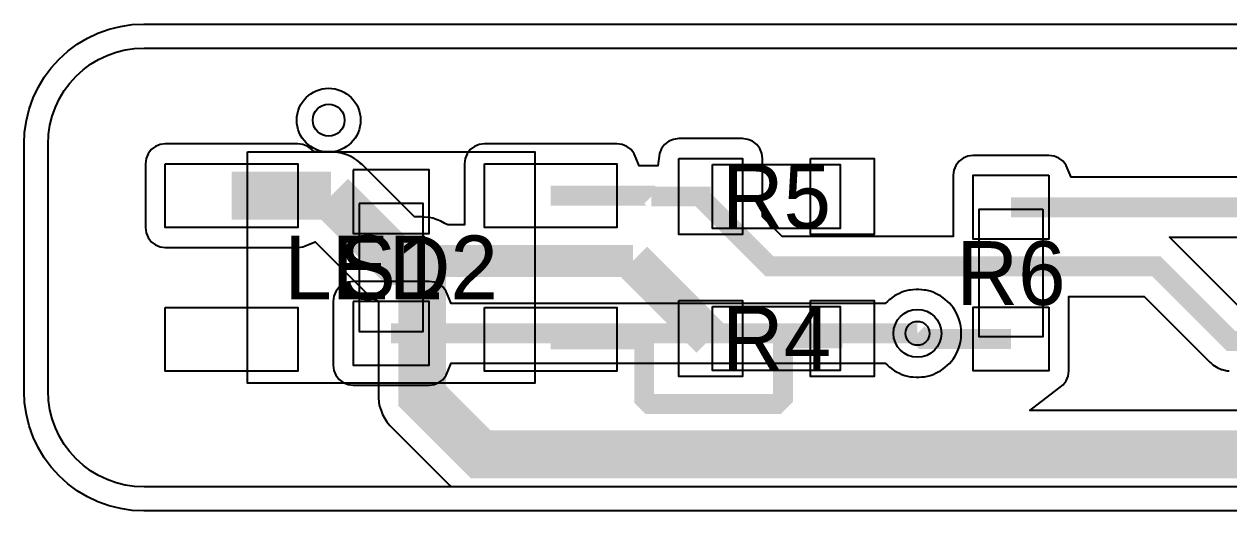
# Model space of a CAD drawing. Header units: millimetres. Extents: x -74 to 74, y -33 to 26.
# Drawn here: x -74.1 to -59, y 1.45 to 7.55 of the extents above; entities that cross this region are included whole.
import ezdxf
from ezdxf.enums import TextEntityAlignment as Align

# ---------------------------------------------------------------- set-up
doc = ezdxf.new("R2010")
doc.units = ezdxf.units.MM
for name, color, linetype in [('COBRE_BAIXO', 7, 'Continuous'), ('COBRE_CIMA', 7, 'Continuous'), ('CONTORNO', 7, 'Continuous'), ('CORPOS_BAIXO', 7, 'Continuous'), ('CORPOS_CIMA', 7, 'Continuous'), ('PADS_BAIXO', 7, 'Continuous'), ('PADS_CIMA', 7, 'Continuous'), ('PLANO_GND_BAIXO', 7, 'Continuous'), ('PLANO_GND_CIMA', 7, 'Continuous'), ('REFS_BAIXO', 7, 'Continuous'), ('REFS_CIMA', 7, 'Continuous'), ('VIAS', 7, 'Continuous')]:
    doc.layers.add(name, color=color, linetype=linetype)

msp = doc.modelspace()

# ---------------------------------------------------------------- linework, layer by layer
at = {"layer": 'COBRE_BAIXO'}
for points, const_width in [([(-71.5, 5.4), (-70.253, 5.4)], 0.6), ([(-70.253, 5.4), (-69.436, 4.583), (-69.11, 4.583)], 0.6), ([(-65.632, 5.39), (-64.755, 4.513), (-59.907, 4.513), (-58.972, 3.578), (-46.1, 3.578), (-44.209, 5.469)], 0.25), ([(-66.237, 5.39), (-66.247, 5.4), (-67.5, 5.4)], 0.25), ([(-65.866, 5.39), (-66.237, 5.39)], 0.25), ([(-65.866, 5.39), (-65.77, 5.39)], 0.25), ([(-65.632, 5.39), (-65.77, 5.39)], 0.25), ([(-65.495, 5.39), (-65.632, 5.39)], 0.25), ([(-61.73, 5.255), (-58.5, 5.255), (-58.127, 4.882)], 0.25), ([(-69.11, 4.583), (-69.11, 2.893), (-68.375, 2.158), (-45.196, 2.158)], 0.6), ([(-66.468, 4.583), (-65.495, 3.61)], 0.5), ([(-69.11, 4.583), (-66.468, 4.583)], 0.4), ([(-62.547, 3.605), (-62.833, 3.605), (-62.903, 3.675)], 0.25), ([(-67.5, 3.6), (-66.328, 3.6)], 0.25), ([(-66.328, 3.6), (-66.328, 2.858), (-66.26, 2.79), (-64.665, 2.79), (-64.587, 2.868), (-64.587, 3.61)], 0.25), ([(-63.845, 3.61), (-64.587, 3.61)], 0.25), ([(-61.73, 3.605), (-62.547, 3.605)], 0.25)]:
    msp.add_lwpolyline(points, dxfattribs=dict(at, const_width=const_width))
at = {"layer": 'COBRE_CIMA', "const_width": 0.25}
msp.add_lwpolyline([(-69.5, 3.675), (-62.903, 3.675)], dxfattribs=at)
at = {"layer": 'CONTORNO'}
msp.add_lwpolyline([(-51, 1.45), (-72.6, 1.45), (-72.747, 1.457), (-72.893, 1.479), (-73.035, 1.515), (-73.174, 1.564), (-73.307, 1.627), (-73.433, 1.703), (-73.552, 1.79), (-73.661, 1.889), (-73.76, 1.998), (-73.847, 2.117), (-73.923, 2.243), (-73.986, 2.376), (-74.035, 2.515), (-74.071, 2.657), (-74.093, 2.803), (-74.1, 2.95), (-74.1, 6.05), (-74.093, 6.197), (-74.071, 6.343), (-74.035, 6.485), (-73.986, 6.624), (-73.923, 6.757), (-73.847, 6.883), (-73.76, 7.002), (-73.661, 7.111), (-73.552, 7.21), (-73.433, 7.297), (-73.307, 7.373), (-73.174, 7.436), (-73.035, 7.485), (-72.893, 7.521), (-72.747, 7.543), (-72.6, 7.55), (-51, 7.55)], dxfattribs=at)
at = {"layer": 'CORPOS_BAIXO'}
for points in [[(-71.3, 5.95), (-67.7, 5.95), (-67.7, 3.05), (-71.3, 3.05)], [(-65.47, 5.79), (-63.87, 5.79), (-63.87, 4.99), (-65.47, 4.99)], [(-61.33, 5.23), (-61.33, 3.63), (-62.13, 3.63), (-62.13, 5.23)], [(-65.47, 4.01), (-63.87, 4.01), (-63.87, 3.21), (-65.47, 3.21)]]:
    msp.add_lwpolyline(points, close=True, dxfattribs=at)
at = {"layer": 'CORPOS_CIMA'}
msp.add_lwpolyline([(-69.9, 5.3), (-69.9, 3.7), (-69.1, 3.7), (-69.1, 5.3)], close=True, dxfattribs=at)
at = {"layer": 'PADS_BAIXO'}
for points in [[(-72.33, 5.8), (-70.67, 5.8), (-70.67, 5), (-72.33, 5)], [(-68.33, 5.8), (-66.67, 5.8), (-66.67, 5), (-68.33, 5)], [(-65.895, 5.865), (-65.095, 5.865), (-65.095, 4.915), (-65.895, 4.915)], [(-64.245, 5.865), (-63.445, 5.865), (-63.445, 4.915), (-64.245, 4.915)], [(-61.255, 5.655), (-61.255, 4.855), (-62.205, 4.855), (-62.205, 5.655)], [(-65.895, 4.085), (-65.095, 4.085), (-65.095, 3.135), (-65.895, 3.135)], [(-64.245, 4.085), (-63.445, 4.085), (-63.445, 3.135), (-64.245, 3.135)], [(-72.33, 4), (-70.67, 4), (-70.67, 3.2), (-72.33, 3.2)], [(-68.33, 4), (-66.67, 4), (-66.67, 3.2), (-68.33, 3.2)], [(-61.255, 4.005), (-61.255, 3.205), (-62.205, 3.205), (-62.205, 4.005)]]:
    msp.add_lwpolyline(points, close=True, dxfattribs=at)
at = {"layer": 'PADS_CIMA'}
for points in [[(-69.975, 5.725), (-69.975, 4.925), (-69.025, 4.925), (-69.025, 5.725)], [(-69.975, 4.075), (-69.975, 3.275), (-69.025, 3.275), (-69.025, 4.075)]]:
    msp.add_lwpolyline(points, close=True, dxfattribs=at)
at = {"layer": 'PLANO_GND_BAIXO'}
for points in [[(-58.5, 5.63), (-60.976, 5.63), (-61.014, 5.72), (-61.038, 5.78), (-61.078, 5.832), (-61.13, 5.872), (-61.19, 5.896), (-61.255, 5.905), (-62.205, 5.905), (-62.27, 5.896), (-62.33, 5.872), (-62.382, 5.832), (-62.422, 5.78), (-62.447, 5.72), (-62.455, 5.655), (-62.455, 4.888), (-64.6, 4.888), (-64.845, 5.133), (-64.845, 5.865), (-64.853, 5.93), (-64.879, 5.99), (-64.918, 6.042), (-64.97, 6.082), (-65.03, 6.106), (-65.095, 6.115), (-65.895, 6.115), (-65.96, 6.106), (-66.02, 6.082), (-66.072, 6.042), (-66.112, 5.99), (-66.136, 5.93), (-66.145, 5.865), (-66.157, 5.775), (-66.247, 5.775), (-66.391, 5.775), (-66.428, 5.865), (-66.454, 5.925), (-66.493, 5.977), (-66.545, 6.016), (-66.605, 6.042), (-66.67, 6.05), (-68.33, 6.05), (-68.395, 6.042), (-68.455, 6.016), (-68.507, 5.977), (-68.546, 5.925), (-68.572, 5.865), (-68.58, 5.8), (-68.58, 5.033), (-68.788, 5.033), (-68.826, 5.053), (-68.877, 5.081), (-68.923, 5.099), (-68.979, 5.117), (-69.027, 5.126), (-69.085, 5.132), (-69.11, 5.133), (-69.11, 5.133), (-69.208, 5.133), (-69.864, 5.789), (-69.882, 5.805), (-69.882, 5.805), (-69.889, 5.811), (-69.894, 5.815), (-69.894, 5.815), (-69.928, 5.843), (-69.969, 5.87), (-70.013, 5.894), (-70.013, 5.894), (-70.02, 5.898), (-70.02, 5.898), (-70.066, 5.916), (-70.066, 5.916), (-70.122, 5.934), (-70.17, 5.943), (-70.228, 5.949), (-70.253, 5.95), (-70.253, 5.95), (-70.458, 5.95), (-70.493, 5.976), (-70.493, 5.977), (-70.545, 6.016), (-70.545, 6.016), (-70.605, 6.042), (-70.67, 6.05), (-72.33, 6.05), (-72.395, 6.042), (-72.455, 6.016), (-72.507, 5.977), (-72.546, 5.925), (-72.572, 5.865), (-72.58, 5.8), (-72.58, 5), (-72.572, 4.935), (-72.546, 4.875), (-72.507, 4.823), (-72.455, 4.784), (-72.395, 4.758), (-72.33, 4.75), (-70.67, 4.75), (-70.605, 4.758), (-70.605, 4.758), (-70.545, 4.784), (-70.453, 4.822), (-69.825, 4.194), (-69.825, 4.194), (-69.807, 4.178), (-69.807, 4.178), (-69.761, 4.14), (-69.721, 4.113), (-69.72, 4.113), (-69.66, 4.073), (-69.66, 2.893), (-69.66, 2.893), (-69.659, 2.869), (-69.653, 2.81), (-69.644, 2.762), (-69.626, 2.706), (-69.608, 2.66), (-69.58, 2.608), (-69.58, 2.608), (-69.553, 2.568), (-69.515, 2.522), (-69.515, 2.522), (-69.499, 2.504), (-69.499, 2.504), (-68.764, 1.769), (-68.745, 1.75), (-72.593, 1.75), (-72.718, 1.756), (-72.718, 1.756), (-72.834, 1.773), (-72.948, 1.802), (-73.059, 1.842), (-73.059, 1.842), (-73.166, 1.892), (-73.266, 1.952), (-73.266, 1.952), (-73.361, 2.023), (-73.361, 2.023), (-73.448, 2.102), (-73.527, 2.189), (-73.527, 2.189), (-73.597, 2.284), (-73.597, 2.284), (-73.658, 2.384), (-73.708, 2.491), (-73.708, 2.491), (-73.748, 2.602), (-73.777, 2.716), (-73.794, 2.832), (-73.8, 2.957), (-73.8, 6.043), (-73.794, 6.168), (-73.777, 6.284), (-73.748, 6.398), (-73.708, 6.509), (-73.708, 6.509), (-73.658, 6.616), (-73.597, 6.716), (-73.597, 6.716), (-73.527, 6.811), (-73.527, 6.811), (-73.448, 6.898), (-73.361, 6.977), (-73.361, 6.977), (-73.266, 7.048), (-73.266, 7.048), (-73.166, 7.108), (-73.059, 7.158), (-73.059, 7.158), (-72.948, 7.198), (-72.834, 7.227), (-72.718, 7.244), (-72.593, 7.25), (-51, 7.25)], [(-58.817, 3.953), (-59.642, 4.778), (-59.642, 4.778), (-59.744, 4.88), (-58.687, 4.88)], [(-45.282, 2.708), (-61.496, 2.708), (-61.13, 2.989), (-61.13, 2.989), (-61.078, 3.028), (-61.038, 3.08), (-61.014, 3.14), (-61.005, 3.205), (-61.005, 4.005), (-61.005, 4.138), (-60.062, 4.138), (-59.237, 3.313), (-59.237, 3.313), (-59.219, 3.296), (-59.2, 3.281), (-59.2, 3.281), (-59.159, 3.254), (-59.138, 3.242), (-59.092, 3.223), (-59.092, 3.223), (-59.082, 3.22), (-59.069, 3.216), (-59.069, 3.216), (-59.021, 3.207), (-59.021, 3.207), (-58.997, 3.204)]]:
    msp.add_lwpolyline(points, dxfattribs=at)
at = {"layer": 'PLANO_GND_CIMA'}
msp.add_lwpolyline([(-51, 1.75), (-72.593, 1.75), (-72.718, 1.756), (-72.834, 1.773), (-72.948, 1.802), (-73.059, 1.842), (-73.059, 1.842), (-73.166, 1.892), (-73.266, 1.952), (-73.266, 1.952), (-73.361, 2.023), (-73.361, 2.023), (-73.448, 2.102), (-73.527, 2.189), (-73.527, 2.189), (-73.597, 2.284), (-73.597, 2.284), (-73.658, 2.384), (-73.708, 2.491), (-73.708, 2.491), (-73.748, 2.602), (-73.777, 2.716), (-73.794, 2.832), (-73.8, 2.957), (-73.8, 6.043), (-73.794, 6.168), (-73.777, 6.284), (-73.748, 6.398), (-73.708, 6.509), (-73.708, 6.509), (-73.658, 6.616), (-73.597, 6.716), (-73.597, 6.716), (-73.527, 6.811), (-73.527, 6.811), (-73.448, 6.898), (-73.361, 6.977), (-73.361, 6.977), (-73.266, 7.048), (-73.266, 7.048), (-73.166, 7.108), (-73.059, 7.158), (-73.059, 7.158), (-72.948, 7.198), (-72.834, 7.227), (-72.718, 7.244), (-72.593, 7.25), (-51, 7.25)], dxfattribs=at)
msp.add_lwpolyline([(-68.784, 4.14), (-68.808, 4.2), (-68.848, 4.252), (-68.9, 4.292), (-68.96, 4.316), (-69.025, 4.325), (-69.975, 4.325), (-70.04, 4.316), (-70.1, 4.292), (-70.152, 4.252), (-70.192, 4.2), (-70.216, 4.14), (-70.225, 4.075), (-70.225, 3.275), (-70.216, 3.21), (-70.192, 3.15), (-70.152, 3.098), (-70.1, 3.058), (-70.04, 3.034), (-69.975, 3.025), (-69.025, 3.025), (-68.96, 3.034), (-68.9, 3.058), (-68.848, 3.098), (-68.808, 3.15), (-68.784, 3.21), (-68.746, 3.3), (-63.309, 3.3), (-63.28, 3.275), (-63.257, 3.255), (-63.251, 3.249), (-63.251, 3.249), (-63.224, 3.229), (-63.192, 3.207), (-63.164, 3.191), (-63.128, 3.174), (-63.098, 3.161), (-63.061, 3.148), (-63.029, 3.14), (-63.029, 3.14), (-63.01, 3.136), (-62.991, 3.132), (-62.991, 3.132), (-62.959, 3.128), (-62.959, 3.128), (-62.919, 3.126), (-62.887, 3.126), (-62.847, 3.128), (-62.847, 3.128), (-62.815, 3.132), (-62.815, 3.132), (-62.796, 3.136), (-62.777, 3.14), (-62.777, 3.14), (-62.745, 3.148), (-62.708, 3.161), (-62.678, 3.174), (-62.642, 3.191), (-62.614, 3.207), (-62.581, 3.229), (-62.556, 3.249), (-62.526, 3.275), (-62.503, 3.298), (-62.477, 3.328), (-62.457, 3.353), (-62.435, 3.386), (-62.419, 3.414), (-62.402, 3.45), (-62.389, 3.48), (-62.377, 3.517), (-62.368, 3.549), (-62.368, 3.549), (-62.364, 3.568), (-62.36, 3.587), (-62.36, 3.587), (-62.356, 3.619), (-62.356, 3.619), (-62.353, 3.659), (-62.353, 3.691), (-62.356, 3.731), (-62.356, 3.731), (-62.36, 3.763), (-62.36, 3.763), (-62.364, 3.782), (-62.368, 3.801), (-62.368, 3.801), (-62.377, 3.833), (-62.389, 3.87), (-62.402, 3.9), (-62.419, 3.936), (-62.435, 3.964), (-62.457, 3.997), (-62.477, 4.022), (-62.503, 4.052), (-62.526, 4.075), (-62.556, 4.101), (-62.581, 4.121), (-62.614, 4.143), (-62.642, 4.159), (-62.678, 4.176), (-62.708, 4.189), (-62.745, 4.202), (-62.777, 4.21), (-62.777, 4.21), (-62.796, 4.214), (-62.815, 4.218), (-62.815, 4.218), (-62.847, 4.222), (-62.847, 4.222), (-62.887, 4.224), (-62.919, 4.224), (-62.959, 4.222), (-62.959, 4.222), (-62.991, 4.218), (-62.991, 4.218), (-63.01, 4.214), (-63.029, 4.21), (-63.029, 4.21), (-63.061, 4.202), (-63.098, 4.189), (-63.128, 4.176), (-63.164, 4.159), (-63.192, 4.143), (-63.224, 4.121), (-63.251, 4.101), (-63.251, 4.101), (-63.257, 4.095), (-63.28, 4.075), (-63.309, 4.05), (-68.746, 4.05), (-68.784, 4.14)], close=True, dxfattribs=at)
at = {"layer": 'VIAS'}
for centre, radius in [((-70.283, 6.346), 0.4), ((-70.283, 6.346), 0.2), ((-62.903, 3.675), 0.3), ((-62.903, 3.675), 0.15)]:
    msp.add_circle(centre, radius, dxfattribs=at)

# ---------------------------------------------------------------- texts
at = {"layer": 'REFS_BAIXO'}
for s, p in [('R5', (-64.67, 5.39)), ('S1', (-69.5, 4.5)), ('R6', (-61.73, 4.43)), ('R4', (-64.67, 3.61))]:
    msp.add_text(s, height=0.8, dxfattribs=at).set_placement(p, align=Align.MIDDLE_CENTER)
at = {"layer": 'REFS_CIMA'}
msp.add_text('LED2', height=0.8, dxfattribs=at).set_placement((-69.5, 4.5), align=Align.MIDDLE_CENTER)

doc.saveas('drawing.dxf')
